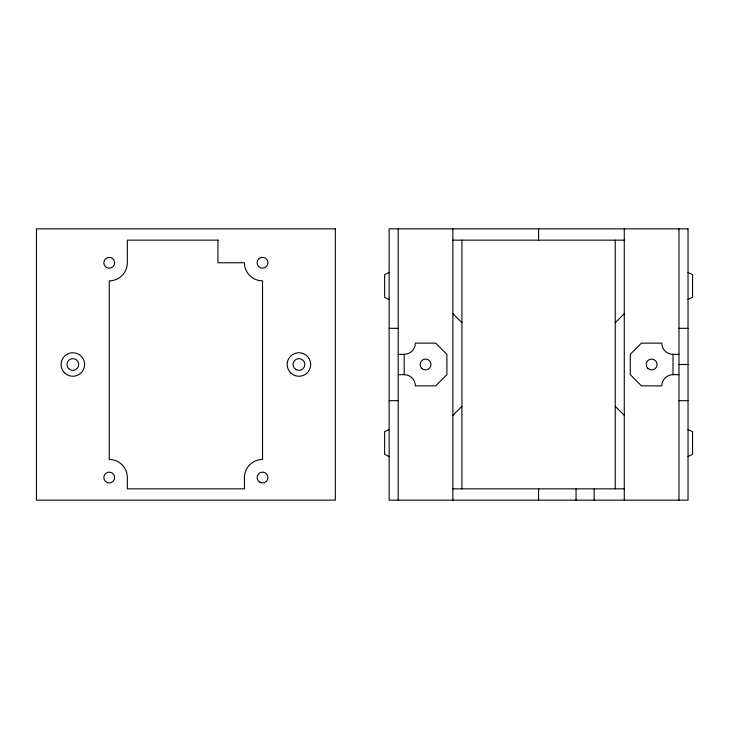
<?xml version="1.0" encoding="UTF-8"?>
<svg xmlns="http://www.w3.org/2000/svg" width="729" height="729" viewBox="0 0 729 729"><rect width="100%" height="100%" fill="white"/><g stroke="black" fill="none" stroke-linecap="round" stroke-linejoin="round"><path stroke-width="1.09" d="M452.9 415.366L461.94 406.326M615.23 322.674L624.27 313.634M389.14 272.427L384.62 274.687L384.62 297.295L389.14 299.555M389.14 429.445L384.62 431.705L384.62 454.313L389.14 456.573M688.03 299.555L692.55 297.295L692.55 274.687L688.03 272.427M688.03 456.573L692.55 454.313L692.55 431.705L688.03 429.445M218.427 240.151L127.338 240.151L127.338 262.759A18.088 18.088 0 0 1 109.25 280.847L109.25 459.452A18.088 18.088 0 0 1 127.338 477.541L127.338 488.849L244.452 488.849L244.452 477.541A18.088 18.088 0 0 1 262.531 459.452L262.531 280.847A18.088 18.088 0 0 1 244.452 262.759L217.935 262.759L217.935 240.151M452.9 240.151L624.27 240.151M389.14 328.323L398.189 328.323M678.981 328.323L688.03 328.323M398.189 354.33L404.176 354.33A11.19 11.19 0 0 0 415.366 343.131L435.714 343.131L446.904 354.33L446.904 374.67L435.714 385.869L415.366 385.869A11.19 11.19 0 0 0 404.176 374.67L404.176 354.33M672.995 354.33L672.995 374.67A11.19 11.19 0 0 0 661.804 385.869L641.456 385.869L630.266 374.67L630.266 354.33L641.456 343.131L661.804 343.131A11.19 11.19 0 0 0 672.995 354.33L678.981 354.33M678.981 364.5L688.03 364.5M398.189 374.67L404.176 374.67M672.995 374.67L678.981 374.67M389.14 400.677L398.189 400.677M678.981 400.677L688.03 400.677M452.9 488.849L624.27 488.849M615.23 406.326L624.27 415.366M452.9 313.634L461.94 322.674M678.981 228.851L678.981 500.149M624.27 228.851L624.27 500.149M615.23 240.151L615.23 488.849M594.144 488.849L594.144 500.149M576.056 488.849L576.056 500.149M538.585 228.851L538.585 240.151M538.585 488.849L538.585 500.149M461.94 240.151L461.94 488.849M452.9 228.851L452.9 500.149M398.189 228.851L398.189 500.149M335.331 228.851L36.45 228.851L36.45 500.149L335.331 500.149L335.331 228.851M688.03 228.851L389.14 228.851L389.14 500.149L688.03 500.149L688.03 228.851M258.695 266.595A5.422 5.422 0 0 0 267.78 264.162A5.422 5.422 0 0 0 261.128 257.519A5.422 5.422 0 0 0 258.695 266.595M105.413 481.377A5.422 5.422 0 0 0 114.489 478.944A5.422 5.422 0 0 0 107.846 472.301A5.422 5.422 0 0 0 105.413 481.377M68.69 368.655A5.878 5.878 0 0 0 78.532 366.022A5.878 5.878 0 0 0 71.333 358.823A5.878 5.878 0 0 0 68.69 368.655M295.992 369.594A5.878 5.878 0 0 0 304.813 364.5A5.878 5.878 0 0 0 295.992 359.406A5.878 5.878 0 0 0 295.992 369.594M64.535 372.811A11.755 11.755 0 0 0 84.209 367.544A11.755 11.755 0 0 0 69.811 353.146A11.755 11.755 0 0 0 64.535 372.811M290.625 372.811A11.755 11.755 0 0 0 310.29 367.544A11.755 11.755 0 0 0 295.892 353.146A11.755 11.755 0 0 0 290.625 372.811M259.825 482.243A5.422 5.422 0 0 0 267.962 477.541A5.422 5.422 0 0 0 259.825 472.848A5.422 5.422 0 0 0 259.825 482.243M106.534 267.461A5.422 5.422 0 0 0 114.672 262.759A5.422 5.422 0 0 0 106.534 258.066A5.422 5.422 0 0 0 106.534 267.461M421.708 368.336A5.422 5.422 0 0 0 430.784 365.903A5.422 5.422 0 0 0 424.141 359.26A5.422 5.422 0 0 0 421.708 368.336M647.789 368.336A5.422 5.422 0 0 0 656.865 365.903A5.422 5.422 0 0 0 650.222 359.26A5.422 5.422 0 0 0 647.789 368.336"/></g></svg>
